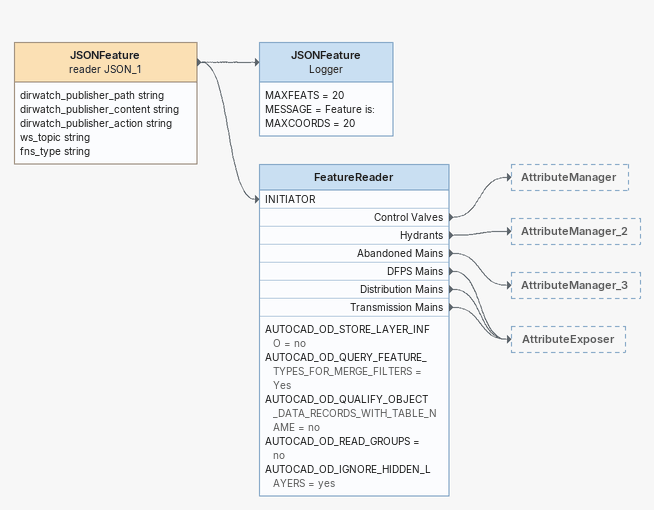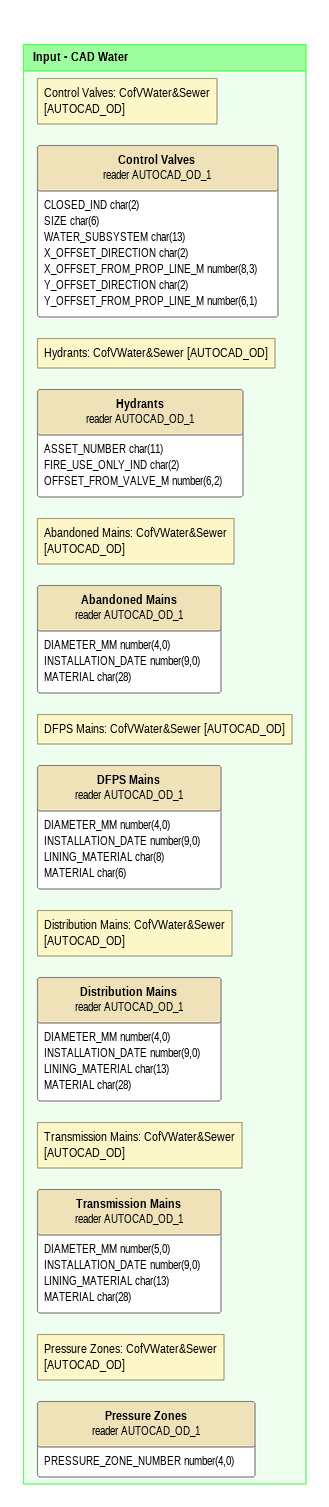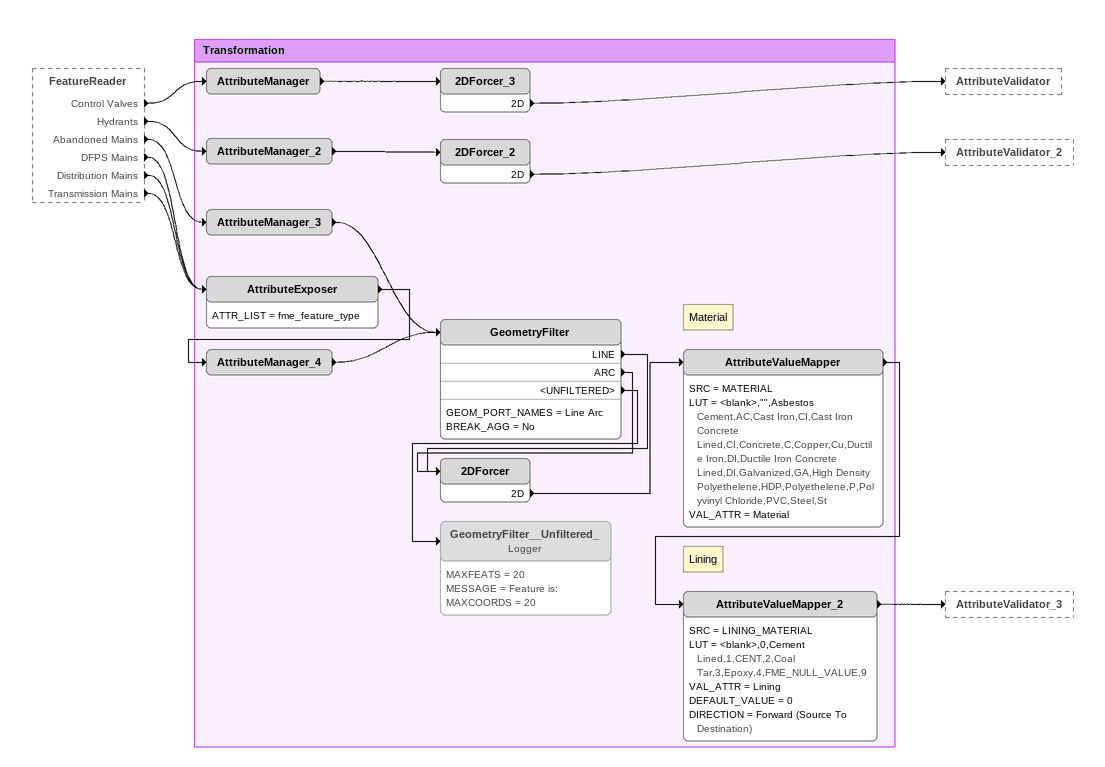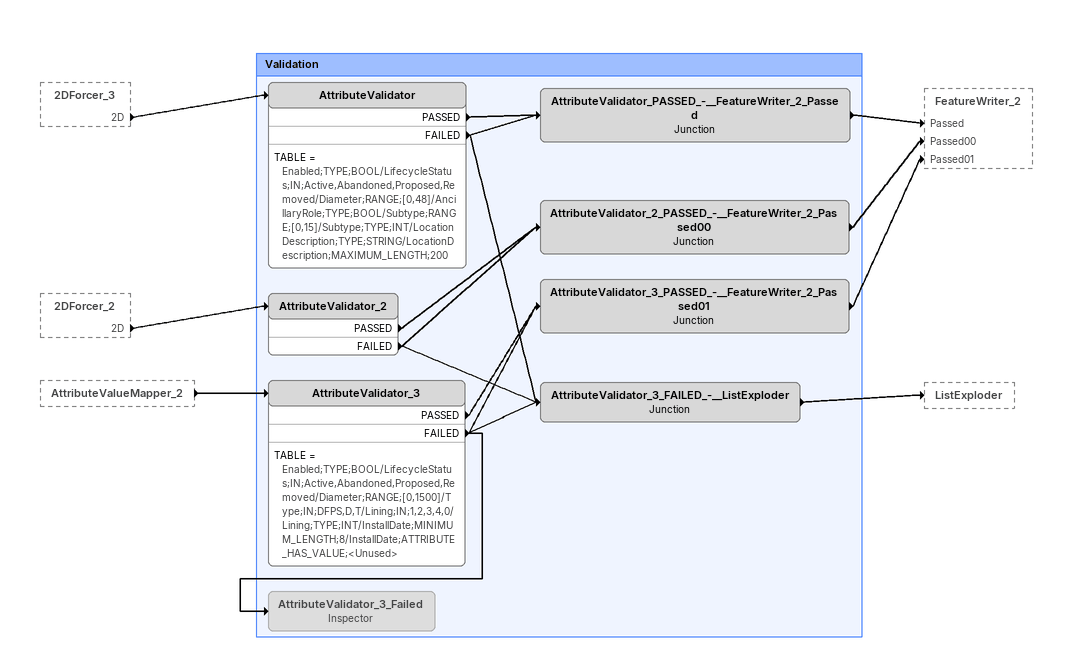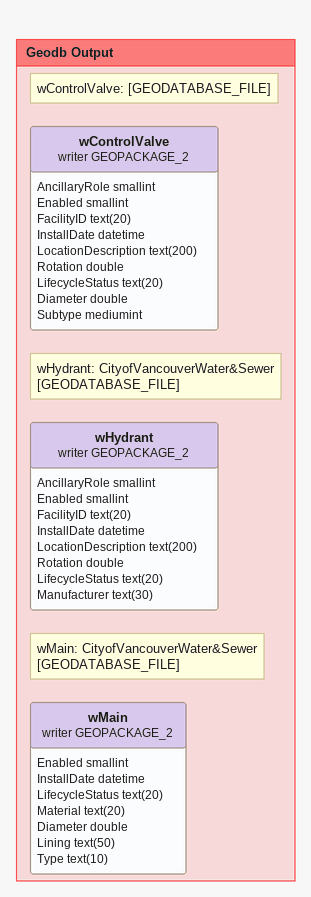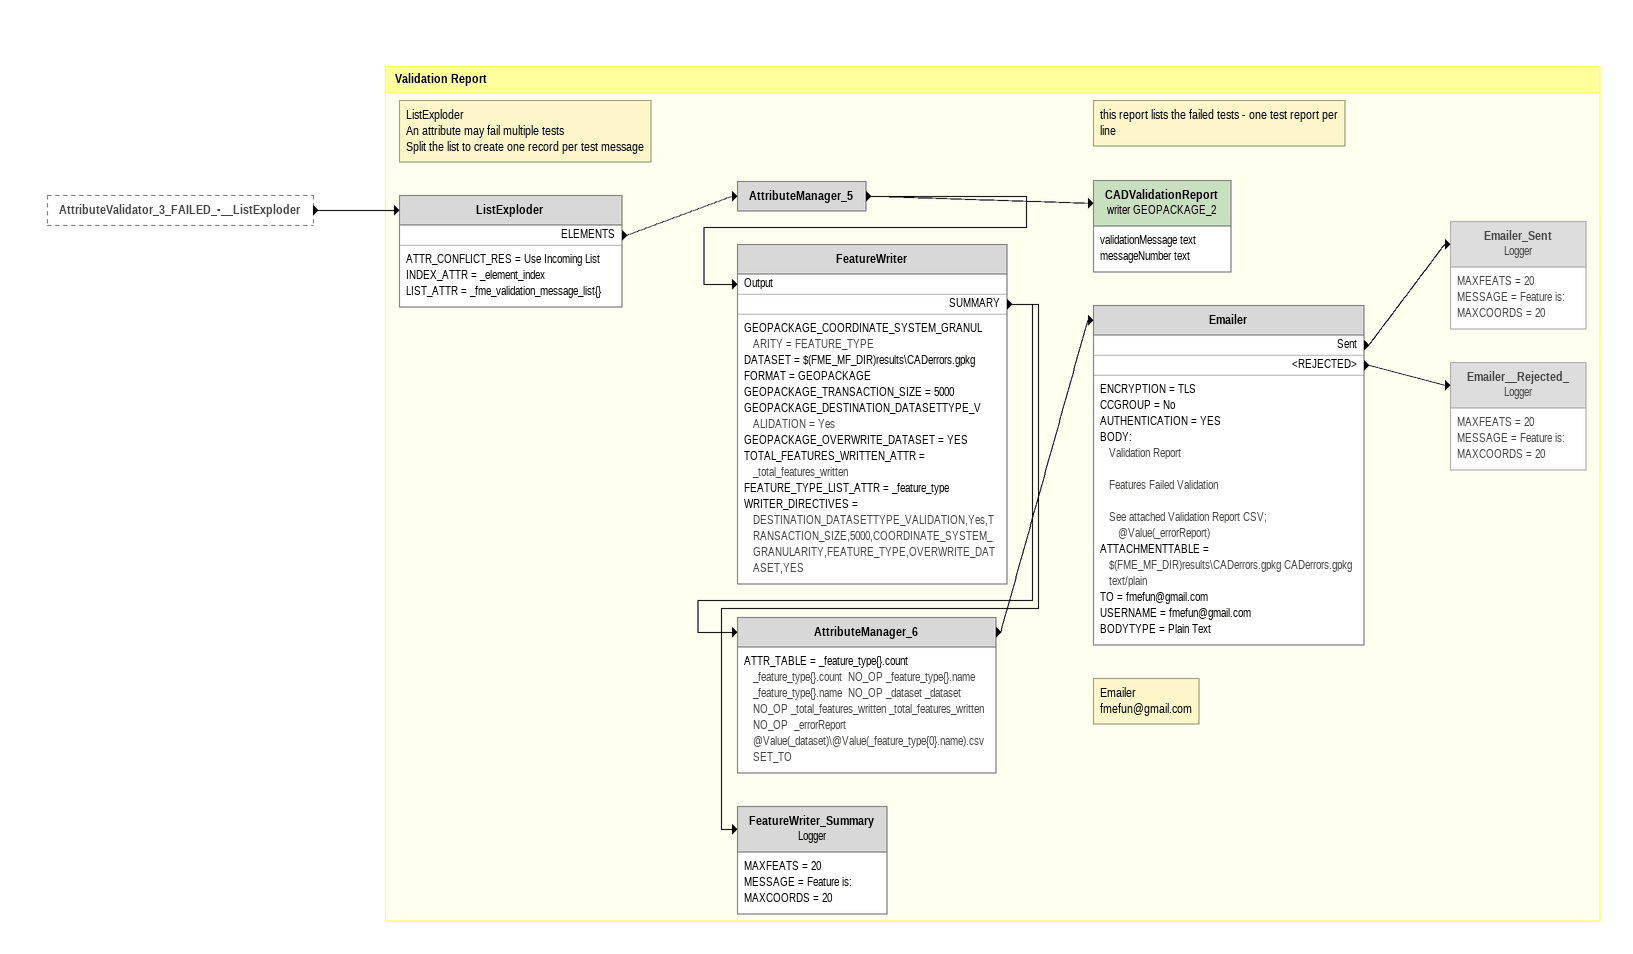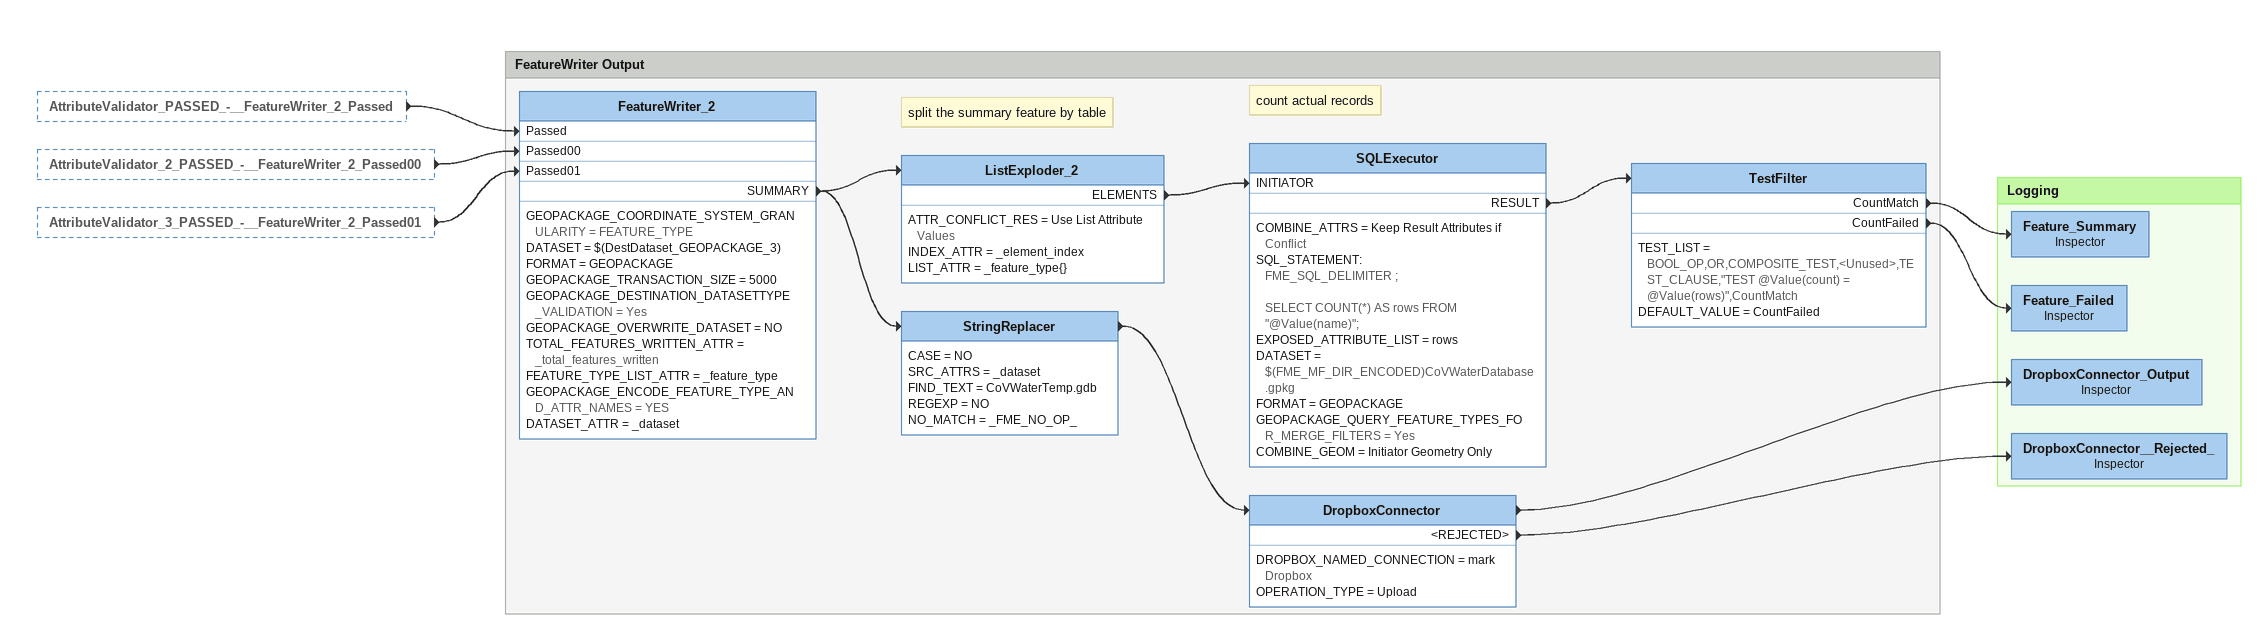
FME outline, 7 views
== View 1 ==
JSONFeature (reader JSON_1)
    attributes: dirwatch_publisher_path string, dirwatch_publisher_content string, dirwatch_publisher_action string, ws_topic string, fns_type string
    -> FeatureReader [INITIATOR]
    -> JSONFeature
JSONFeature: Logger
    MAXFEATS = 20
    MESSAGE = Feature is:
    MAXCOORDS = 20
FeatureReader
    AUTOCAD_OD_STORE_LAYER_INFO = no
    AUTOCAD_OD_QUERY_FEATURE_TYPES_FOR_MERGE_FILTERS = Yes
    AUTOCAD_OD_QUALIFY_OBJECT_DATA_RECORDS_WITH_TABLE_NAME = no
    AUTOCAD_OD_READ_GROUPS = no
    AUTOCAD_OD_IGNORE_HIDDEN_LAYERS = yes
    Control Valves -> AttributeManager
    Hydrants -> AttributeManager_2
    Abandoned Mains -> AttributeManager_3
    DFPS Mains -> AttributeExposer
    Distribution Mains -> AttributeExposer
    Transmission Mains -> AttributeExposer

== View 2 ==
Bookmark: Input - CAD Water
Note: Control Valves: CofVWater&Sewer [AUTOCAD_OD]
Control Valves (reader AUTOCAD_OD_1)
    attributes: CLOSED_IND char(2), SIZE char(6), WATER_SUBSYSTEM char(13), X_OFFSET_DIRECTION char(2), X_OFFSET_FROM_PROP_LINE_M number(8,3), Y_OFFSET_DIRECTION char(2), Y_OFFSET_FROM_PROP_LINE_M number(6,1)
Note: Hydrants: CofVWater&Sewer [AUTOCAD_OD]
Hydrants (reader AUTOCAD_OD_1)
    attributes: ASSET_NUMBER char(11), FIRE_USE_ONLY_IND char(2), OFFSET_FROM_VALVE_M number(6,2)
Note: Abandoned Mains: CofVWater&Sewer [AUTOCAD_OD]
Abandoned Mains (reader AUTOCAD_OD_1)
    attributes: DIAMETER_MM number(4,0), INSTALLATION_DATE number(9,0), MATERIAL char(28)
Note: DFPS Mains: CofVWater&Sewer [AUTOCAD_OD]
DFPS Mains (reader AUTOCAD_OD_1)
    attributes: DIAMETER_MM number(4,0), INSTALLATION_DATE number(9,0), LINING_MATERIAL char(8), MATERIAL char(6)
Note: Distribution Mains: CofVWater&Sewer [AUTOCAD_OD]
Distribution Mains (reader AUTOCAD_OD_1)
    attributes: DIAMETER_MM number(4,0), INSTALLATION_DATE number(9,0), LINING_MATERIAL char(13), MATERIAL char(28)
Note: Transmission Mains: CofVWater&Sewer [AUTOCAD_OD]
Transmission Mains (reader AUTOCAD_OD_1)
    attributes: DIAMETER_MM number(5,0), INSTALLATION_DATE number(9,0), LINING_MATERIAL char(13), MATERIAL char(28)
Note: Pressure Zones: CofVWater&Sewer [AUTOCAD_OD]
Pressure Zones (reader AUTOCAD_OD_1)
    attributes: PRESSURE_ZONE_NUMBER number(4,0)

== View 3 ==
FeatureReader [outside]
    Control Valves -> AttributeManager
    Hydrants -> AttributeManager_2
    Abandoned Mains -> AttributeManager_3
    DFPS Mains -> AttributeExposer
    Distribution Mains -> AttributeExposer
    Transmission Mains -> AttributeExposer

Bookmark: Transformation
AttributeManager
    -> 2DForcer_3
2DForcer_3
    2D -> AttributeValidator
AttributeManager_2
    -> 2DForcer_2
2DForcer_2
    2D -> AttributeValidator_2
AttributeManager_3
    -> GeometryFilter
AttributeExposer
    ATTR_LIST = fme_feature_type
    -> AttributeManager_4
AttributeManager_4
    -> GeometryFilter
GeometryFilter
    GEOM_PORT_NAMES = Line Arc
    BREAK_AGG = No
    LINE -> 2DForcer
    ARC -> 2DForcer
    <UNFILTERED> -> GeometryFilter__Unfiltered_
2DForcer
    2D -> AttributeValueMapper
Note: Material
AttributeValueMapper
    SRC = MATERIAL
    LUT = <blank>,"",Asbestos Cement,AC,Cast Iron,CI,Cast Iron Concrete Lined,CI,Concrete,C,Copper,Cu,Ductile Iron,DI,Ductile Iron Concrete Lined,DI,Galvanized,GA,High Density Polyethelene,HDP,Polyethelene,P,Polyvinyl Chloride,PVC,Steel,St
    VAL_ATTR = Material
    -> AttributeValueMapper_2
Note: Lining
AttributeValueMapper_2
    SRC = LINING_MATERIAL
    LUT = <blank>,0,Cement Lined,1,CENT,2,Coal Tar,3,Epoxy,4,FME_NULL_VALUE,9
    VAL_ATTR = Lining
    DEFAULT_VALUE = 0
    DIRECTION = Forward (Source To Destination)
    -> AttributeValidator_3
GeometryFilter__Unfiltered_: Logger [off]
    MAXFEATS = 20
    MESSAGE = Feature is:
    MAXCOORDS = 20

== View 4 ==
2DForcer_3 [outside]
    2D -> AttributeValidator
2DForcer_2 [outside]
    2D -> AttributeValidator_2
AttributeValueMapper_2 [outside]
    -> AttributeValidator_3

Bookmark: Validation
AttributeValidator
    TABLE = Enabled;TYPE;BOOL/LifecycleStatus;IN;Active,Abandoned,Proposed,Removed/Diameter;RANGE;[0,48]/AncillaryRole;TYPE;BOOL/Subtype;RANGE;[0,15]/Subtype;TYPE;INT/LocationDescription;TYPE;STRING/LocationDescription;MAXIMUM_LENGTH;200
    PASSED -> AttributeValidator_PASSED_-__FeatureWriter_2_Passed
    FAILED -> AttributeValidator_3_FAILED_-__ListExploder
    FAILED -> AttributeValidator_PASSED_-__FeatureWriter_2_Passed
AttributeValidator_PASSED_-__FeatureWriter_2_Passed: Junction
    -> FeatureWriter_2 [Passed]
AttributeValidator_2
    PASSED -> AttributeValidator_2_PASSED_-__FeatureWriter_2_Passed00
    FAILED -> AttributeValidator_3_FAILED_-__ListExploder
    FAILED -> AttributeValidator_2_PASSED_-__FeatureWriter_2_Passed00
AttributeValidator_2_PASSED_-__FeatureWriter_2_Passed00: Junction
    -> FeatureWriter_2 [Passed00]
AttributeValidator_3
    TABLE = Enabled;TYPE;BOOL/LifecycleStatus;IN;Active,Abandoned,Proposed,Removed/Diameter;RANGE;[0,1500]/Type;IN;DFPS,D,T/Lining;IN;1,2,3,4,0/Lining;TYPE;INT/InstallDate;MINIMUM_LENGTH;8/InstallDate;ATTRIBUTE_HAS_VALUE;<Unused>
    PASSED -> AttributeValidator_3_PASSED_-__FeatureWriter_2_Passed01
    FAILED -> AttributeValidator_3_Failed
    FAILED -> AttributeValidator_3_FAILED_-__ListExploder
    FAILED -> AttributeValidator_3_PASSED_-__FeatureWriter_2_Passed01
AttributeValidator_3_PASSED_-__FeatureWriter_2_Passed01: Junction
    -> FeatureWriter_2 [Passed01]
AttributeValidator_3_FAILED_-__ListExploder: Junction
    -> ListExploder
AttributeValidator_3_Failed: Inspector [off]

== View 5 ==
Bookmark: Geodb Output
Note: wControlValve: [GEODATABASE_FILE]
wControlValve (writer GEOPACKAGE_2)
    attributes: AncillaryRole smallint, Enabled smallint, FacilityID text(20), InstallDate datetime, LocationDescription text(200), Rotation double, LifecycleStatus text(20), Diameter double, Subtype mediumint
Note: wHydrant: CityofVancouverWater&Sewer [GEODATABASE_FILE]
wHydrant (writer GEOPACKAGE_2)
    attributes: AncillaryRole smallint, Enabled smallint, FacilityID text(20), InstallDate datetime, LocationDescription text(200), Rotation double, LifecycleStatus text(20), Manufacturer text(30)
Note: wMain: CityofVancouverWater&Sewer [GEODATABASE_FILE]
wMain (writer GEOPACKAGE_2)
    attributes: Enabled smallint, InstallDate datetime, LifecycleStatus text(20), Material text(20), Diameter double, Lining text(50), Type text(10)

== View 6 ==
AttributeValidator_3_FAILED_-__ListExploder [outside]
    -> ListExploder

Bookmark: Validation Report
Note: ListExploder / An attribute may fail multiple tests / Split the list to create one record per test message
ListExploder
    ATTR_CONFLICT_RES = Use Incoming List
    INDEX_ATTR = _element_index
    LIST_ATTR = _fme_validation_message_list{}
    ELEMENTS -> AttributeManager_5
AttributeManager_5
    -> FeatureWriter [Output]
    -> CADValidationReport (writer GEOPACKAGE_2)
Note: this report lists the failed tests - one test report per line
CADValidationReport (writer GEOPACKAGE_2)
    attributes: validationMessage text, messageNumber text
FeatureWriter
    GEOPACKAGE_COORDINATE_SYSTEM_GRANULARITY = FEATURE_TYPE
    DATASET = $(FME_MF_DIR)results\CADerrors.gpkg
    FORMAT = GEOPACKAGE
    GEOPACKAGE_TRANSACTION_SIZE = 5000
    GEOPACKAGE_DESTINATION_DATASETTYPE_VALIDATION = Yes
    GEOPACKAGE_OVERWRITE_DATASET = YES
    TOTAL_FEATURES_WRITTEN_ATTR = _total_features_written
    FEATURE_TYPE_LIST_ATTR = _feature_type
    WRITER_DIRECTIVES = DESTINATION_DATASETTYPE_VALIDATION,Yes,TRANSACTION_SIZE,5000,COORDINATE_SYSTEM_GRANULARITY,FEATURE_TYPE,OVERWRITE_DATASET,YES
    SUMMARY -> AttributeManager_6
    SUMMARY -> FeatureWriter_Summary
AttributeManager_6
    ATTR_TABLE = _feature_type{}.count _feature_type{}.count  NO_OP _feature_type{}.name _feature_type{}.name  NO_OP _dataset _dataset  NO_OP _total_features_written _total_features_written  NO_OP  _errorReport @Value(_dataset)\@Value(_feature_type{0}.name).csv SET_TO
    -> Emailer
Note: Emailer / fmefun@gmail.com
Emailer
    ENCRYPTION = TLS
    CCGROUP = No
    AUTHENTICATION = YES
    BODY:
      Validation Report

      Features Failed Validation

      See attached Validation Report CSV;
         @Value(_errorReport)
    ATTACHMENTTABLE = $(FME_MF_DIR)results\CADerrors.gpkg CADerrors.gpkg text/plain
    TO = fmefun@gmail.com
    USERNAME = fmefun@gmail.com
    BODYTYPE = Plain Text
    Sent -> Emailer_Sent
    <REJECTED> -> Emailer__Rejected_
Emailer_Sent: Logger [off]
    MAXFEATS = 20
    MESSAGE = Feature is:
    MAXCOORDS = 20
Emailer__Rejected_: Logger [off]
    MAXFEATS = 20
    MESSAGE = Feature is:
    MAXCOORDS = 20
FeatureWriter_Summary: Logger
    MAXFEATS = 20
    MESSAGE = Feature is:
    MAXCOORDS = 20

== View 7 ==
AttributeValidator_PASSED_-__FeatureWriter_2_Passed [outside]
    -> FeatureWriter_2 [Passed]
AttributeValidator_2_PASSED_-__FeatureWriter_2_Passed00 [outside]
    -> FeatureWriter_2 [Passed00]
AttributeValidator_3_PASSED_-__FeatureWriter_2_Passed01 [outside]
    -> FeatureWriter_2 [Passed01]

Bookmark: FeatureWriter Output
FeatureWriter_2
    GEOPACKAGE_COORDINATE_SYSTEM_GRANULARITY = FEATURE_TYPE
    DATASET = $(DestDataset_GEOPACKAGE_3)
    FORMAT = GEOPACKAGE
    GEOPACKAGE_TRANSACTION_SIZE = 5000
    GEOPACKAGE_DESTINATION_DATASETTYPE_VALIDATION = Yes
    GEOPACKAGE_OVERWRITE_DATASET = NO
    TOTAL_FEATURES_WRITTEN_ATTR = _total_features_written
    FEATURE_TYPE_LIST_ATTR = _feature_type
    GEOPACKAGE_ENCODE_FEATURE_TYPE_AND_ATTR_NAMES = YES
    DATASET_ATTR = _dataset
    SUMMARY -> StringReplacer
    SUMMARY -> ListExploder_2
Note: split the summary feature by table
ListExploder_2
    ATTR_CONFLICT_RES = Use List Attribute Values
    INDEX_ATTR = _element_index
    LIST_ATTR = _feature_type{}
    ELEMENTS -> SQLExecutor [INITIATOR]
Note: count actual records
SQLExecutor
    COMBINE_ATTRS = Keep Result Attributes if Conflict
    SQL_STATEMENT:
      FME_SQL_DELIMITER ;

      SELECT COUNT(*) AS rows FROM "@Value(name)";
    EXPOSED_ATTRIBUTE_LIST = rows
    DATASET = $(FME_MF_DIR_ENCODED)CoVWaterDatabase.gpkg
    FORMAT = GEOPACKAGE
    GEOPACKAGE_QUERY_FEATURE_TYPES_FOR_MERGE_FILTERS = Yes
    COMBINE_GEOM = Initiator Geometry Only
    RESULT -> TestFilter
TestFilter
    TEST_LIST = BOOL_OP,OR,COMPOSITE_TEST,<Unused>,TEST_CLAUSE,"TEST @Value(count) = @Value(rows)",CountMatch
    DEFAULT_VALUE = CountFailed
    CountMatch -> Feature_Summary
    CountFailed -> Feature_Failed
StringReplacer
    CASE = NO
    SRC_ATTRS = _dataset
    FIND_TEXT = CoVWaterTemp.gdb
    REGEXP = NO
    NO_MATCH = _FME_NO_OP_
    -> DropboxConnector
DropboxConnector
    DROPBOX_NAMED_CONNECTION = mark Dropbox
    OPERATION_TYPE = Upload
    -> DropboxConnector_Output
    <REJECTED> -> DropboxConnector__Rejected_

Bookmark: Logging
Feature_Summary: Inspector
Feature_Failed: Inspector
DropboxConnector_Output: Inspector
DropboxConnector__Rejected_: Inspector
